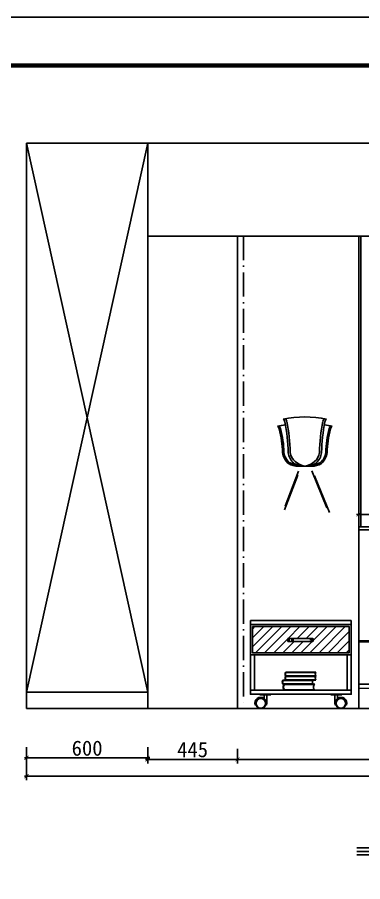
# Model space of a CAD drawing. Header units: millimetres. Extents: x 71641 to 191108, y -23091 to 29972.
# Drawn here: x 122052 to 123763, y -5421 to -1139 of the extents above; entities that cross this region are included whole.
import ezdxf

# ---------------------------------------------------------------- set-up
doc = ezdxf.new("R2010")
doc.units = ezdxf.units.MM
doc.linetypes.add('ACAD_ISO10W100', pattern=[18, 12, -3, 0, -3])
for name, color, linetype in [('00', 1, 'Continuous'), ('1', 1, 'Continuous'), ('3', 5, 'Continuous'), ('7', 7, 'Continuous'), ('FUR', 3, 'Continuous')]:
    doc.layers.add(name, color=color, linetype=linetype)
doc.layers.add('4', color=4, linetype='Continuous', lineweight=5)
doc.styles.add('30', font='SimSun.ttf', dxfattribs={"height": 75})
doc.dimstyles.new('30', dxfattribs={"dimscale": 0, "dimtxt": 90, "dimasz": 20, "dimexe": 20, "dimexo": 20, "dimgap": 10, "dimtad": 1, "dimdec": 0, "dimzin": 0, "dimdsep": 46, "dimtxsty": '30', "dimblk": 'ARCHTICK', "dimcen": 20, "dimdle": 10, "dimclrd": 8, "dimclre": 8, "dimclrt": 2, "dimadec": 0, "dimazin": 0, "dimtfac": 1, "dimtdec": 0, "dimtmove": 2, "dimatfit": 3, "dimldrblk": 'DOT', "dimfxl": 0, "dimtolj": 2, "dimtzin": 0, "dimlwd": -1, "dimarcsym": 0})

# ---------------------------------------------------------------- blocks, each defined once
blk = doc.blocks.new('hgeh')
at = {"layer": '1', "color": 191}
for p, q in [((132720, -16692.9), (132644.9, -16875.3)), ((132733.6, -16669.4), (132658.5, -16851.8)), ((132798.4, -16671.1), (132865, -16843.3)), ((132802.1, -16689.6), (132868.7, -16861.8))]:
    blk.add_line(p, q, dxfattribs=at)
at = {"layer": '1', "color": 3}
for points in [[(132667.7, -16426.1, -0.045862), (132684.6, -16578.1, 0.190678), (132713.3, -16631.8, 0.144688), (132767.3, -16645.9)], [(132640.1, -16461.3, -0.059062), (132657, -16578.8, 0.190678), (132685.7, -16632.5, 0.147907), (132734.9, -16645.9)]]:
    blk.add_lwpolyline(points, format="xyb", dxfattribs=at)
at = {"layer": '1', "color": 2}
for points in [[(132677.9, -16424, -0.04571), (132694.9, -16577.4, 0.186262), (132719.4, -16623.4, 0.131814), (132767.3, -16645.9)], [(132856.8, -16424, 0.04571), (132839.7, -16577.4, -0.186262), (132815.2, -16623.4, -0.131814), (132767.3, -16645.9)], [(132646.8, -16459.5, -0.058905), (132663.9, -16578.3, 0.187941), (132689.8, -16626.9, 0.118833), (132767.3, -16645.9)], [(132887.8, -16459.5, 0.058905), (132870.8, -16578.3, -0.187941), (132844.8, -16626.9, -0.118833), (132767.3, -16645.9)]]:
    blk.add_lwpolyline(points, format="xyb", dxfattribs=at)
at = {"layer": '1', "color": 4}
for points in [[(132866.9, -16426.1, 0.045862), (132850.1, -16578.1, -0.190678), (132821.3, -16631.8, -0.144688), (132767.3, -16645.9)], [(132894.5, -16461.3, 0.059062), (132877.7, -16578.8, -0.190678), (132848.9, -16632.5, -0.147907), (132799.8, -16645.9)]]:
    blk.add_lwpolyline(points, format="xyb", dxfattribs=at)
at = {"layer": '1', "color": 3}
for centre, radius, start, end in [((132767.3, -16962.4), 560.7, 78.9361, 101.0639), ((132739.8, -16997.5), 560.7, 97.0815, 101.0639), ((132633.9, -16436), 35.2, 16.2837, 42.8729), ((132794.9, -16997.5), 560.7, 78.9361, 82.9185), ((132606.3, -16471.1), 35.2, 16.2837, 42.8729)]:
    blk.add_arc(centre, radius, start, end, dxfattribs=at)
at = {"layer": '1', "color": 2}
for centre, radius, start, end in [((132633.9, -16436), 45.6, 16.2837, 34.9242), ((132900.7, -16436), 45.6, 145.0758, 163.7163), ((132606.3, -16471.1), 42.1, 16.2837, 37.1225), ((132928.3, -16471.1), 42.1, 142.8775, 163.7163)]:
    blk.add_arc(centre, radius, start, end, dxfattribs=at)
at = {"layer": '1', "color": 4}
for centre in [(132900.7, -16436), (132928.3, -16471.1)]:
    blk.add_arc(centre, 35.2, 137.1271, 163.7163, dxfattribs=at)
at = {"layer": '4', "color": 3}
blk.add_line((132799.8, -16645.9), (132734.9, -16645.9), dxfattribs=at)
blk = doc.blocks.new('_ARCHTICK')
at = {"color": 0, "linetype": 'ByBlock', "const_width": 0.15}
blk.add_lwpolyline([(-0.5, -0.5), (0.5, 0.5)], dxfattribs=at)
blk = doc.blocks.new('*D219')
at = {"color": 8, "lineweight": -2}
for p, q in [((122098, -4755.3), (122098, -4827.5)), ((122698, -4755.3), (122698, -4827.5))]:
    blk.add_line(p, q, dxfattribs=at)
at = {"color": 8}
blk.add_line((122088, -4807.5), (122708, -4807.5), dxfattribs=at)
at = {"layer": 'Defpoints', "color": 0}
for p in [(122098, -4735.3), (122698, -4735.3), (122698, -4807.5)]:
    blk.add_point(p, dxfattribs=at)
at = {"color": 8, "xscale": 20, "yscale": 20, "zscale": 20, "rotation": 180}
blk.add_blockref('_ARCHTICK', (122098, -4807.5), dxfattribs=at)
at = {"color": 8, "xscale": 20, "yscale": 20, "zscale": 20}
blk.add_blockref('_ARCHTICK', (122698, -4807.5), dxfattribs=at)
at = {"color": 2, "insert": (122398, -4760), "char_height": 75, "attachment_point": 5, "style": '30'}
blk.add_mtext('\\A2;600', dxfattribs=at)
blk = doc.blocks.new('_Dot')
at = {"color": 0, "linetype": 'ByBlock', "lineweight": -2}
blk.add_line((-0.5, 0), (-1, 0), dxfattribs=at)
at = {"color": 0, "linetype": 'ByBlock', "const_width": 0.5}
blk.add_lwpolyline([(-0.25, 0, 1), (0.25, 0, 1)], format="xyb", close=True, dxfattribs=at)
blk = doc.blocks.new('DOT')
at = {"color": 0, "linetype": 'ByBlock'}
blk.add_line((-0.5, 0), (-1, 0), dxfattribs=at)
at = {"color": 0, "linetype": 'ByBlock', "const_width": 0.5}
blk.add_lwpolyline([(-0.25, 0, 1), (0.25, 0, 1)], format="xyb", close=True, dxfattribs=at)
blk = doc.blocks.new('*D220')
at = {"color": 8, "lineweight": -2}
for p, q in [((122698, -4755.3), (122698, -4834.9)), ((123143, -4762.6), (123143, -4834.9))]:
    blk.add_line(p, q, dxfattribs=at)
at = {"color": 8}
blk.add_line((122688, -4814.9), (123153, -4814.9), dxfattribs=at)
at = {"layer": 'Defpoints', "color": 0}
for p in [(122698, -4735.3), (123143, -4742.6), (123143, -4814.9)]:
    blk.add_point(p, dxfattribs=at)
at = {"color": 8, "xscale": 20, "yscale": 20, "zscale": 20, "rotation": 180}
blk.add_blockref('_ARCHTICK', (122698, -4814.9), dxfattribs=at)
at = {"color": 8, "xscale": 20, "yscale": 20, "zscale": 20}
blk.add_blockref('_ARCHTICK', (123143, -4814.9), dxfattribs=at)
at = {"color": 2, "insert": (122920.5, -4767.4), "char_height": 75, "attachment_point": 5, "style": '30'}
blk.add_mtext('\\A2;445', dxfattribs=at)
blk = doc.blocks.new('*D221')
at = {"color": 8, "lineweight": -2}
for p, q in [((123143, -4762.6), (123143, -4834.9)), ((126143, -4755.3), (126143, -4834.9))]:
    blk.add_line(p, q, dxfattribs=at)
at = {"color": 8}
blk.add_line((123133, -4814.9), (126153, -4814.9), dxfattribs=at)
at = {"layer": 'Defpoints', "color": 0}
for p in [(123143, -4742.6), (126143, -4735.3), (126143, -4814.9)]:
    blk.add_point(p, dxfattribs=at)
at = {"color": 8, "xscale": 20, "yscale": 20, "zscale": 20, "rotation": 180}
blk.add_blockref('_ARCHTICK', (123143, -4814.9), dxfattribs=at)
at = {"color": 8, "xscale": 20, "yscale": 20, "zscale": 20}
blk.add_blockref('_ARCHTICK', (126143, -4814.9), dxfattribs=at)
at = {"color": 2, "insert": (124643, -4767.4), "char_height": 75, "attachment_point": 5, "style": '30'}
blk.add_mtext('\\A2;3000', dxfattribs=at)
blk = doc.blocks.new('*D222')
at = {"color": 8, "lineweight": -2}
for p, q in [((122098, -4755.3), (122098, -4918.3)), ((126588, -4755.3), (126588, -4918.3))]:
    blk.add_line(p, q, dxfattribs=at)
at = {"color": 8}
blk.add_line((122088, -4898.3), (126598, -4898.3), dxfattribs=at)
at = {"layer": 'Defpoints', "color": 0}
for p in [(122098, -4735.3), (126588, -4735.3), (126588, -4898.3)]:
    blk.add_point(p, dxfattribs=at)
at = {"color": 8, "xscale": 20, "yscale": 20, "zscale": 20, "rotation": 180}
blk.add_blockref('_ARCHTICK', (122098, -4898.3), dxfattribs=at)
at = {"color": 8, "xscale": 20, "yscale": 20, "zscale": 20}
blk.add_blockref('_ARCHTICK', (126588, -4898.3), dxfattribs=at)
at = {"color": 2, "insert": (124343, -4850.8), "char_height": 75, "attachment_point": 5, "style": '30'}
blk.add_mtext('\\A2;4490', dxfattribs=at)
blk = doc.blocks.new('*D459')
at = {"color": 8, "lineweight": -2}
for p, q in [((123743.2, -3642.5), (123743.2, -3581.8)), ((125543.2, -3642.5), (125543.2, -3581.8))]:
    blk.add_line(p, q, dxfattribs=at)
at = {"color": 8}
blk.add_line((125553.2, -3601.8), (123733.2, -3601.8), dxfattribs=at)
at = {"layer": 'Defpoints', "color": 0}
for p in [(123743.2, -3601.8), (123743.2, -3662.5), (125543.2, -3662.5)]:
    blk.add_point(p, dxfattribs=at)
at = {"color": 8, "xscale": 20, "yscale": 20, "zscale": 20, "rotation": 180}
blk.add_blockref('_ARCHTICK', (123743.2, -3601.8), dxfattribs=at)
at = {"color": 8, "xscale": 20, "yscale": 20, "zscale": 20}
blk.add_blockref('_ARCHTICK', (125543.2, -3601.8), dxfattribs=at)
at = {"color": 2, "insert": (124643.2, -3554.3), "char_height": 75, "attachment_point": 5, "style": '30'}
blk.add_mtext('\\A2;1800', dxfattribs=at)

msp = doc.modelspace()

# ---------------------------------------------------------------- hatches: boundary and pattern name
h = msp.add_hatch()
h.set_pattern_fill('ANSI31', color=31, scale=10, style=0)
h.paths.add_polyline_path([(123696.7, -4157.2), (123216.8, -4157.2), (123216.8, -4287.2), (123696.7, -4287.2)])
h.paths.add_polyline_path([(123515.6, -4231.1), (123392.3, -4231.1), (123392.3, -4215.8), (123515.6, -4215.8)], flags=16)
at = {"ltscale": 0.5}
h = msp.add_hatch(dxfattribs=at)
h.set_pattern_fill('AR-RROOF', color=191, scale=0.768, angle=270, style=0)
h.set_pattern_definition([(90, (96570.602, -66044.563), (-19.5072, 42.91584), [292.608, -39.0144, 97.536, -19.5072]), (90, (96560.849, -66018.62), (-25.944576, -19.5072), [58.5216, -6.437376, 117.0432, -14.6304]), (90, (96554.021, -66034.81), (-13.069824, 101.43744), [156.0576, -27.31008, 78.0288, -19.5072])])
h.paths.add_polyline_path([(123419.5, -4215.8), (123392.3, -4215.8), (123392.3, -4231.1), (123419.5, -4231.1)])
h.paths.add_polyline_path([(123495.8, -4231.1), (123521.5, -4231.1), (123521.5, -4215.8), (123495.8, -4215.8)])

# ---------------------------------------------------------------- linework, layer by layer
at = {"color": 3, "lineweight": -2}
msp.add_line((131141.9, -1371.3), (119660.3, -1371.3), dxfattribs=at)
at = {"color": 0}
for p, q in [((122098, -4562.5), (122098, -1762.5)), ((126848, -1762.5), (122098, -1762.5)), ((126588, -2222.5), (122698, -2222.5)), ((126848, -4562.5), (122098, -4562.5))]:
    msp.add_line(p, q, dxfattribs=at)
at = {"color": 8}
for p, q in [((122698, -4482.5), (122098, -1762.5)), ((122698, -4482.5), (122098, -1762.5)), ((122098, -4482.5), (122698, -1762.5)), ((123419.5, -4215.8), (123419.5, -4231.1)), ((123706.7, -4562.5), (123206.7, -4562.5))]:
    msp.add_line(p, q, dxfattribs=at)
at = {"color": 3}
for p, q in [((122698, -4562.5), (122698, -1762.5)), ((122698, -4482.5), (122098, -4482.5))]:
    msp.add_line(p, q, dxfattribs=at)
at = {"color": 1}
msp.add_line((123143, -2222.5), (123143, -4562.5), dxfattribs=at)
at = {"color": 210, "linetype": 'ACAD_ISO10W100', "ltscale": 10}
msp.add_line((123173, -2222.5), (123173, -4562.5), dxfattribs=at)
at = {"color": 246}
for p, q in [((123743.2, -3662.5), (123743.2, -2222.5)), ((123753.2, -3662.5), (123753.2, -2222.5))]:
    msp.add_line(p, q, dxfattribs=at)
at = {"color": 4}
for p, q in [((123226.7, -4297.2), (123226.7, -4472.5)), ((123226.8, -4472.5), (123226.7, -4297.2)), ((123686.7, -4297.2), (123686.7, -4472.5)), ((123686.7, -4297.2), (123686.8, -4472.5)), ((123706.8, -4472.5), (123206.8, -4472.5))]:
    msp.add_line(p, q, dxfattribs=at)
at = {"color": 3, "lineweight": -2}
for points in [[(119660.3, -1371.3), (131141.9, -1371.3), (131141.9, -9390.9), (119660.3, -9390.9)], [(119666.8, -1377.8), (131135.4, -1377.8), (131135.4, -9384.4), (119666.8, -9384.4)], [(119673.3, -1384.3), (131128.9, -1384.3), (131128.9, -9377.9), (119673.3, -9377.9)]]:
    msp.add_lwpolyline(points, close=True, dxfattribs=at)
at = {"color": 4}
for points in [[(123706.7, -4127.2), (123206.7, -4127.2)], [(123706.7, -4127.2), (123706.8, -4492.5), (123206.8, -4492.5), (123206.7, -4127.2)], [(123706.7, -4147.2), (123206.7, -4147.2)], [(123706.8, -4147.2), (123206.8, -4147.2)], [(123706.8, -4297.2), (123206.8, -4297.2)]]:
    msp.add_lwpolyline(points, dxfattribs=at)
at = {"color": 8}
for points in [[(123216.8, -4157.2), (123696.7, -4157.2), (123696.7, -4287.2), (123216.8, -4287.2)], [(123392.3, -4215.8), (123392.3, -4231.1), (123515.6, -4231.1), (123515.6, -4215.8)]]:
    msp.add_lwpolyline(points, close=True, dxfattribs=at)
at = {"layer": '00', "color": 8, "lineweight": -2}
for p, q in [((125469.7, -5253.7), (123733.4, -5253.7)), ((125469.7, -5287.8), (123733.4, -5287.8))]:
    msp.add_line(p, q, dxfattribs=at)
at = {"layer": '00', "color": 2, "lineweight": -2}
msp.add_line((125469.7, -5270.8), (123733.4, -5270.8), dxfattribs=at)
at = {"layer": '00', "color": 8, "lineweight": -2}
msp.add_lwpolyline([(119427.7, -1138.7), (131374.4, -1138.7), (131374.4, -9623.5), (119427.7, -9623.5)], close=True, dxfattribs=at)
at = {"layer": '3'}
for p, q in [((125543.2, -3677.5), (123743.2, -3677.5)), ((123743.2, -4227.5), (125543.2, -4227.5)), ((123381.6, -4382.5), (123531.6, -4382.5)), ((123381.6, -4402.5), (123531.6, -4402.5)), ((123381.6, -4402.5), (123531.6, -4402.5)), ((123382.6, -4384.5), (123530.3, -4384.5)), ((123382.6, -4400.5), (123530.3, -4400.5)), ((123382.6, -4404.5), (123530.3, -4404.5)), ((123367.6, -4422.5), (123517.6, -4422.5)), ((123367.6, -4442.5), (123517.6, -4442.5)), ((123368.6, -4424.5), (123516.3, -4424.5)), ((123368.6, -4440.5), (123516.3, -4440.5)), ((123375.6, -4442.5), (123525.6, -4442.5)), ((123376.5, -4444.5), (123523.9, -4444.5)), ((123381.6, -4422.5), (123531.6, -4422.5)), ((123382.6, -4420.5), (123530.3, -4420.5)), ((123375.6, -4472.5), (123525.6, -4472.5)), ((123376.5, -4470.5), (123523.9, -4470.5))]:
    msp.add_line(p, q, dxfattribs=at)
for centre in [(123258.3, -4537.3), (123655.2, -4537.3)]:
    msp.add_circle(centre, 23.6, dxfattribs=at)
for centre, radius, start, end in [((123395.3, -4392.5), 17, 143.893, 216.107), ((123395.3, -4412.5), 17, 143.893, 216.107), ((123395.3, -4392.5), 15, 147.6952, 212.3048), ((123395.3, -4412.5), 15, 147.6952, 212.3048), ((123545.3, -4392.5), 17, 143.893, 216.107), ((123545.3, -4412.5), 17, 143.893, 216.107), ((123381.3, -4432.5), 17, 143.893, 216.107), ((123381.3, -4432.5), 15, 147.6952, 212.3048), ((123390.5, -4457.5), 21.1, 134.6983, 225.3017), ((123390.5, -4457.5), 19.1, 137.1138, 222.8862), ((123531.3, -4432.5), 17, 143.893, 216.107), ((123540.5, -4457.5), 21.1, 134.6983, 225.3017)]:
    msp.add_arc(centre, radius, start, end, dxfattribs=at)
at = {"layer": '4'}
for p, q in [((123743.2, -4562.5), (123743.2, -3662.5)), ((123743.2, -3662.5), (125543.2, -3662.5)), ((123743.2, -4227.5), (123743.2, -4462.5)), ((123743.2, -4562.5), (123743.2, -4227.5)), ((123743.2, -4232.5), (125543.2, -4232.5)), ((123743.2, -4462.5), (125543.2, -4462.5))]:
    msp.add_line(p, q, dxfattribs=at)
at = {"layer": '7', "color": 4}
for p, q in [((123254.1, -4495), (123254.1, -4492.5)), ((123308.8, -4495), (123254.1, -4495)), ((123275.1, -4513.1), (123275.1, -4495)), ((123287.7, -4537.3), (123287.7, -4495)), ((123308.8, -4495), (123308.8, -4492.5)), ((123604.7, -4495), (123604.7, -4492.5)), ((123604.7, -4495), (123659.4, -4495)), ((123625.8, -4537.3), (123625.8, -4495)), ((123638.4, -4513.1), (123638.4, -4495)), ((123659.4, -4495), (123659.4, -4492.5)), ((123234.5, -4545.7), (123230, -4545.7)), ((123286.5, -4545.7), (123282.1, -4545.7)), ((123627, -4545.7), (123631.4, -4545.7)), ((123679, -4545.7), (123683.5, -4545.7))]:
    msp.add_line(p, q, dxfattribs=at)
for centre in [(123258.3, -4537.3), (123655.2, -4537.3)]:
    msp.add_circle(centre, 25.2, dxfattribs=at)
for centre in [(123258.3, -4537.3), (123655.2, -4537.3)]:
    msp.add_arc(centre, 29.5, 343.3985, 196.6015, dxfattribs=at)
at = {"layer": 'FUR', "color": 3}
for p, q in [((123743.2, -3662.5), (125542.9, -3662.5)), ((123743.2, -3662.5), (123743.2, -4562.5)), ((123743.2, -4442.5), (125542.9, -4442.5)), ((123243.2, -4562.5), (125968.6, -4562.5))]:
    msp.add_line(p, q, dxfattribs=at)

# ---------------------------------------------------------------- block references
at = {"color": 3, "xscale": -1}
msp.add_blockref('hgeh', (256244, 13283.2), dxfattribs=at)

# ---------------------------------------------------------------- dimensions: what is measured, and where the dimension line sits
dim = msp.add_aligned_dim(p1=(125543.2, -3662.5), p2=(123743.2, -3662.5), distance=-60.8, dimstyle='30', override={"dimscale": 1, "dimtxt": 75, "dimldrblk": 'DOT'})
dim.commit()
dim.dimension.update_dxf_attribs({"geometry": '*D459', "text_midpoint": (124643.2, -3554.3)})
at = {"color": 3}
for base, p1, p2, picture, middle in [((122698, -4807.5), (122098, -4735.3), (122698, -4735.3), '*D219', (122398, -4760)), ((123143, -4814.9), (122698, -4735.3), (123143, -4742.6), '*D220', (122920.5, -4767.4)), ((126143, -4814.9), (123143, -4742.6), (126143, -4735.3), '*D221', (124643, -4767.4))]:
    dim = msp.add_linear_dim(base=base, p1=p1, p2=p2, dimstyle='30', override={"dimscale": 1, "dimtxt": 75, "dimldrblk": 'DOT'}, dxfattribs=at)
    dim.commit()
    dim.dimension.update_dxf_attribs({"geometry": picture, "text_midpoint": middle})
dim = msp.add_aligned_dim(p1=(122098, -4735.3), p2=(126588, -4735.3), distance=-163.1, dimstyle='30', override={"dimscale": 1, "dimtxt": 75, "dimldrblk": 'DOT'}, dxfattribs=at)
dim.commit()
dim.dimension.update_dxf_attribs({"geometry": '*D222', "text_midpoint": (124343, -4850.8)})

doc.saveas('drawing.dxf')
